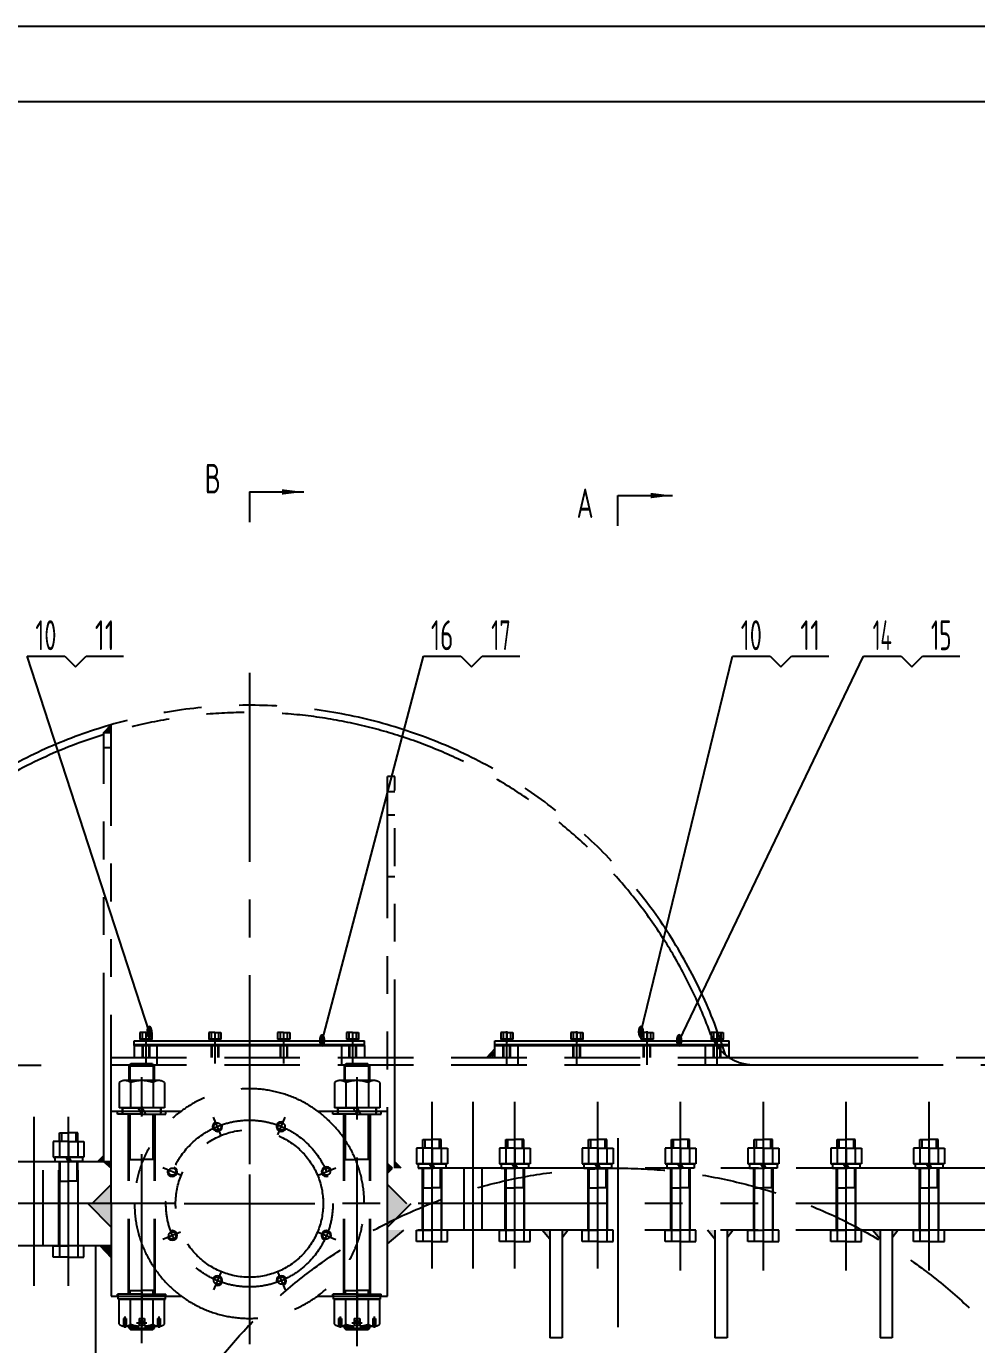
# Model space of a CAD drawing. Header units: millimetres. Extents: x 0 to 10500, y -559 to 7154.
# Drawn here: x 2224 to 3796, y 4972 to 7154 of the extents above; entities that cross this region are included whole.
import ezdxf
from ezdxf.enums import TextEntityAlignment as Align

# ---------------------------------------------------------------- set-up
doc = ezdxf.new("R2010")
doc.units = ezdxf.units.MM
doc.header["$LTSCALE"] = 250
for name, pattern in [('F', [0.75, 0.5, -0.25]), ('G', [2, 1.25, -0.25, 0.25, -0.25]), ('K', [2.5, 1.25, -0.25, 0.25, -0.25, 0.25, -0.25])]:
    doc.linetypes.add(name, pattern=pattern)
for name, color, linetype in [('01', 7, 'Continuous'), ('02', 1, 'Continuous'), ('04', 2, 'F'), ('05', 142, 'G'), ('07', 6, 'K'), ('11', 3, 'Continuous')]:
    doc.layers.add(name, color=color, linetype=linetype)
doc.styles.get("Standard").update_dxf_attribs({"font": 'isocp', "width": 0.707, "bigfont": 'intecad.shx'})

# ---------------------------------------------------------------- blocks, each defined once
blk = doc.blocks.new('*U10')
at = {"layer": '01'}
for p, q in [((-9.2, 3.1), (-9.2, 0)), ((0, 3.1), (-9.2, 3.1)), ((-9.2, 0), (0, 0)), ((0, 0), (-1.8, 3.1)), ((0, 3.1), (1.8, 0)), ((0, 3.1), (9.2, 3.1)), ((9.2, 0), (0, 0)), ((9.2, 3.1), (9.2, 0))]:
    blk.add_line(p, q, dxfattribs=at)
at = {"layer": '05'}
blk.add_line((0, 5.2), (0, -2.1), dxfattribs=at)
blk = doc.blocks.new('*U9')
at = {"layer": '01'}
for p, q in [((-10.8, 0), (-10.8, 10)), ((-10.8, 10), (0, 10)), ((-10.8, 6), (0, 6)), ((0, 10), (0, 0)), ((0, -10), (0, 0)), ((-10.8, 0), (-10.8, -10)), ((-10.8, -6), (0, -6)), ((-10.8, -10), (0, -10))]:
    blk.add_line(p, q, dxfattribs=at)
at = {"layer": '05'}
blk.add_line((-11.9, 0), (1.1, 0), dxfattribs=at)
blk = doc.blocks.new('*U28')
at = {"layer": '01'}
blk.add_lwpolyline([(415, 292), (25, 292)], dxfattribs=at)
at = {"layer": '02'}
blk.add_lwpolyline([(420, 297), (0, 297)], dxfattribs=at)

msp = doc.modelspace()

# ---------------------------------------------------------------- hatches: boundary and pattern name
at = {"layer": '07', "linetype": 'K'}
for points in [[(2364.78, 5998.06), (2352.78, 5985.33), (2364, 5985.33, -0.0002497), (2364.78, 5985.56)], [(2342.45, 5275.33), (2352.78, 5275.33), (2352.78, 5285.62)], [(2351.86, 5275.33), (2364.78, 5275.33), (2364.78, 5264.51)], [(2829.78, 5264.33), (2821.78, 5272.37), (2821.78, 5256.33)], [(2844.11, 5264.33), (2833.78, 5264.33), (2833.78, 5274.62)], [(2364.78, 5237.33), (2333.28, 5205.83), (2364.78, 5205.83), (2364.78, 5206.33)], [(2821.78, 5237.33), (2821.78, 5205.83), (2853.28, 5205.83)], [(2364.78, 5116.66), (2364.78, 5135.83), (2346.66, 5135.83)]]:
    msp.add_hatch(color=6, dxfattribs=at).paths.add_polyline_path(points)
h = msp.add_hatch(color=6, dxfattribs=at)
h.paths.add_polyline_path([(2325.78, 5205.83), (2339.28, 5192.33), (2339.28, 5205.83)])
h.paths.add_polyline_path([(2339.28, 5205.83), (2339.28, 5192.33), (2344.78, 5186.83), (2364.78, 5186.83), (2364.78, 5205.83)])
h.paths.add_polyline_path([(2364.78, 5166.83), (2364.78, 5186.83), (2344.78, 5186.83)])
h = msp.add_hatch(color=6, dxfattribs=at)
h.paths.add_polyline_path([(2841.78, 5186.83), (2821.78, 5186.83), (2821.78, 5166.83)])
h.paths.add_polyline_path([(2860.78, 5205.83), (2821.78, 5205.83), (2821.78, 5186.83), (2841.78, 5186.83)])
h.paths.add_polyline_path([(2846.78, 5160.25), (2846.78, 5161.83), (2821.78, 5161.83), (2821.78, 5139.11)])
h = msp.add_hatch(color=6, dxfattribs=at)
h.paths.add_polyline_path([(3090.28, 5161.83), (3077.69, 5161.83), (3090.28, 5147.03)])
h.paths.add_polyline_path([(3119.71, 5161.83), (3110.28, 5161.83), (3110.28, 5149.84)])
h = msp.add_hatch(color=6, dxfattribs=at)
h.paths.add_polyline_path([(3363.28, 5161.83), (3350.69, 5161.83), (3363.28, 5147.03)])
h.paths.add_polyline_path([(3392.71, 5161.83), (3383.28, 5161.83), (3383.28, 5149.84)])
h = msp.add_hatch(color=6, dxfattribs=at)
h.paths.add_polyline_path([(3636.28, 5161.83), (3623.69, 5161.83), (3636.28, 5147.03)])
h.paths.add_polyline_path([(3665.71, 5161.83), (3656.28, 5161.83), (3656.28, 5149.84)])

# ---------------------------------------------------------------- linework, layer by layer
at = {"layer": '01'}
for p, q in [((2593.28, 6383.3), (2593.28, 6333.3)), ((3202.88, 6327.27), (3202.88, 6377.27)), ((2402.41, 5467.33), (2402.41, 5474.83)), ((2783.41, 5467.33), (2783.41, 5474.83)), ((2999.41, 5467.33), (2999.41, 5474.83)), ((3386.78, 5467.33), (3386.78, 5474.83))]:
    msp.add_line(p, q, dxfattribs=at)
at = {"layer": '01', "color": 7, "linetype": 'Continuous'}
for p, q in [((2402.41, 5474.83), (2783.41, 5474.83)), ((2999.41, 5474.83), (3386.78, 5474.83)), ((2402.41, 5468.83), (2783.41, 5468.83)), ((2402.41, 5467.33), (2783.41, 5467.33)), ((2999.41, 5468.83), (3386.78, 5468.83)), ((2999.41, 5467.33), (3386.78, 5467.33))]:
    msp.add_line(p, q, dxfattribs=at)
at = {"layer": '02'}
for p, q in [((2593.28, 6383.3), (2683.28, 6383.3)), ((3202.88, 6377.27), (3292.88, 6377.27)), ((2427.91, 5488.73), (2225.74, 6111.43)), ((2225.74, 6111.43), (2287.74, 6111.43)), ((2287.74, 6111.43), (2305.42, 6093.75)), ((2305.42, 6093.75), (2323.09, 6111.43)), ((2323.09, 6111.43), (2385.09, 6111.43)), ((2713.5, 5474.83), (2881.04, 6111.43)), ((2881.04, 6111.43), (2943.04, 6111.43)), ((2943.04, 6111.43), (2960.72, 6093.75)), ((2960.72, 6093.75), (2978.39, 6111.43)), ((2978.39, 6111.43), (3040.39, 6111.43)), ((3240.89, 5488.73), (3392.46, 6111.43)), ((3304.05, 5474.83), (3609.02, 6111.43)), ((3392.46, 6111.43), (3454.46, 6111.43)), ((3454.46, 6111.43), (3472.14, 6093.75)), ((3472.14, 6093.75), (3489.82, 6111.43)), ((3489.82, 6111.43), (3551.82, 6111.43)), ((3609.02, 6111.43), (3671.02, 6111.43)), ((3671.02, 6111.43), (3688.7, 6093.75)), ((3688.7, 6093.75), (3706.38, 6111.43)), ((3706.38, 6111.43), (3768.38, 6111.43))]:
    msp.add_line(p, q, dxfattribs=at)
for points in [[(2683.28, 6383.3, 0, 9, 0), (2647.28, 6383.3, 0, 0, 0)], [(3292.88, 6377.27, 0, 9, 0), (3256.88, 6377.27, 0, 0, 0)]]:
    msp.add_lwpolyline(points, format="xyseb", dxfattribs=at)
for centre, start, end in [((2540.47, 5333.33), 112.5, 20.83902), ((2646.09, 5333.33), 67.5, 335.83902), ((2465.78, 5258.64), 157.5, 65.83902), ((2720.77, 5258.64), 22.5, 290.83902), ((2465.78, 5153.02), 202.5, 110.83902), ((2720.77, 5153.02), 337.5, 245.83902), ((2540.47, 5078.34), 247.5, 155.83902), ((2646.09, 5078.34), 292.5, 200.83902)]:
    msp.add_arc(centre, 8, start, end, dxfattribs=at)
for points in [[(1483.94, 4951.83), (1557.89, 4826.54), (1727.35, 4595.59), (1882.98, 4452.29), (1912.25, 4328.42), (1986.06, 4097.76), (2142.98, 3654.43), (2269.73, 3497.6), (2435.71, 3434.27), (2526.24, 3425.22), (2668.08, 3434.27), (2746.54, 3551.89), (2740.51, 3690.62), (2532.28, 3943.95), (2339.14, 4103.79), (2333.1, 4284.74), (2133.93, 4565.22), (2007.18, 4827.6), (1949.83, 4885.48), (1892.49, 5072.46), (1832.13, 5175), (1832.13, 5205.83)], [(1046.75, 4951.83), (1053.18, 4761.72), (1366.84, 4580.61), (1603.82, 4418.83), (1567.28, 4066.89), (2016.92, 3528.27), (2351.85, 3182.76), (3075.73, 2767.06), (3729.39, 3539.07), (4048.12, 3841.39), (4092.13, 4183.57), (4545.18, 4483.09), (4719.43, 4636.34), (4705.49, 4761.72), (4734.48, 5047.06)]]:
    msp.add_spline(points, degree=3, dxfattribs=at)
at = {"layer": '04', "color": 2, "linetype": 'F'}
for p, q in [((2402.41, 5467.33), (2402.41, 5447.33)), ((2415.91, 5467.33), (2415.91, 5447.33)), ((2416.91, 5467.33), (2416.91, 5447.33)), ((2426.91, 5467.33), (2426.91, 5447.33)), ((2427.91, 5467.33), (2427.91, 5447.33)), ((2440.41, 5467.33), (2440.41, 5435.33)), ((2529.91, 5467.33), (2529.91, 5447.33)), ((2530.91, 5467.33), (2530.91, 5447.33)), ((2540.91, 5467.33), (2540.91, 5447.33)), ((2541.91, 5467.33), (2541.91, 5447.33)), ((2643.91, 5467.33), (2643.91, 5447.33)), ((2644.91, 5467.33), (2644.91, 5447.33)), ((2654.91, 5467.33), (2654.91, 5447.33)), ((2655.91, 5467.33), (2655.91, 5447.33)), ((2745.41, 5467.33), (2745.41, 5435.33)), ((2757.91, 5467.33), (2757.91, 5447.33)), ((2758.91, 5467.33), (2758.91, 5447.33)), ((2768.91, 5467.33), (2768.91, 5447.33)), ((2769.91, 5467.33), (2769.91, 5447.33)), ((2783.41, 5467.33), (2783.41, 5447.33)), ((2991.79, 5453.75), (2993.03, 5453.75)), ((2993.98, 5453.75), (2993.98, 5456.15)), ((2993.98, 5453.75), (2996.52, 5453.75)), ((2994.97, 5457.24), (2996.52, 5457.24)), ((2997.47, 5457.24), (2997.47, 5459.78)), ((2997.47, 5457.24), (2999.41, 5457.24)), ((2997.47, 5453.75), (2997.47, 5456.29)), ((2997.47, 5453.75), (2999.41, 5453.75)), ((2998.16, 5460.73), (2999.41, 5460.73)), ((2999.41, 5447.33), (2999.41, 5467.33)), ((3012.91, 5447.33), (3012.91, 5467.33)), ((3013.91, 5447.33), (3013.91, 5467.33)), ((3023.91, 5447.33), (3023.91, 5467.33)), ((3024.91, 5447.33), (3024.91, 5467.33)), ((3128.91, 5447.33), (3128.91, 5467.33)), ((3129.91, 5447.33), (3129.91, 5467.33)), ((3139.91, 5447.33), (3139.91, 5467.33)), ((3140.91, 5447.33), (3140.91, 5467.33)), ((3244.91, 5447.33), (3244.91, 5467.33)), ((3245.91, 5447.33), (3245.91, 5467.33)), ((3255.91, 5447.33), (3255.91, 5467.33)), ((3256.91, 5447.33), (3256.91, 5467.33)), ((3360.91, 5447.33), (3360.91, 5467.33)), ((3361.91, 5447.33), (3361.91, 5467.33)), ((3371.91, 5447.33), (3371.91, 5467.33)), ((3372.91, 5447.33), (3372.91, 5467.33)), ((2364.41, 5447.33), (3386.6, 5447.33)), ((2364.41, 5435.33), (3427.58, 5435.33)), ((2986.99, 5447.33), (2986.99, 5448.48)), ((2988.61, 5450.25), (2989.53, 5450.25)), ((2990.49, 5450.25), (2990.49, 5452.31)), ((2990.49, 5450.25), (2993.03, 5450.25)), ((2990.49, 5447.33), (2990.49, 5449.3)), ((2993.98, 5450.25), (2993.98, 5452.79)), ((2993.98, 5450.25), (2996.52, 5450.25)), ((2993.98, 5447.33), (2993.98, 5449.3)), ((2997.47, 5450.25), (2997.47, 5452.79)), ((2997.47, 5450.25), (2999.41, 5450.25)), ((2997.47, 5447.33), (2997.47, 5449.3)), ((2375.28, 5353.83), (2375.28, 5358.83)), ((2383.53, 5353.83), (2375.28, 5353.83)), ((2383.53, 5353.83), (2383.53, 5358.83)), ((2415.28, 5353.83), (2383.53, 5353.83)), ((2393.28, 5055.83), (2393.28, 5353.83)), ((2394.28, 5055.83), (2394.28, 5353.83)), ((2396.28, 5278.89), (2396.28, 5353.83)), ((2415.28, 5353.83), (2412.39, 5358.83)), ((2415.28, 5353.83), (2447.03, 5353.83)), ((2418.45, 5358.83), (2421.34, 5353.83)), ((2434.28, 5278.89), (2434.28, 5353.83)), ((2436.28, 5055.83), (2436.28, 5353.83)), ((2437.28, 5055.83), (2437.28, 5353.83)), ((2447.03, 5353.83), (2447.03, 5358.83)), ((2447.03, 5353.83), (2455.28, 5353.83)), ((2455.28, 5353.83), (2455.28, 5358.83)), ((2731.28, 5353.83), (2731.28, 5358.83)), ((2739.53, 5353.83), (2731.28, 5353.83)), ((2739.53, 5353.83), (2739.53, 5358.83)), ((2771.28, 5353.83), (2739.53, 5353.83)), ((2749.28, 5055.83), (2749.28, 5353.83)), ((2750.28, 5055.83), (2750.28, 5353.83)), ((2752.28, 5278.89), (2752.28, 5353.83)), ((2771.28, 5353.83), (2768.39, 5358.83)), ((2771.28, 5353.83), (2803.03, 5353.83)), ((2774.45, 5358.83), (2777.34, 5353.83)), ((2790.28, 5278.89), (2790.28, 5353.83)), ((2792.28, 5055.83), (2792.28, 5353.83)), ((2793.28, 5055.83), (2793.28, 5353.83)), ((2803.03, 5353.83), (2803.03, 5358.83)), ((2803.03, 5353.83), (2811.28, 5353.83)), ((2811.28, 5353.83), (2811.28, 5358.83)), ((2394.28, 5278.89), (2415.28, 5278.89)), ((2436.28, 5278.89), (2415.28, 5278.89)), ((2750.28, 5278.89), (2771.28, 5278.89)), ((2792.28, 5278.89), (2771.28, 5278.89)), ((2252.28, 5135.83), (2252.28, 5275.33)), ((2278.28, 5135.83), (2278.28, 5275.33)), ((2310.28, 5135.83), (2310.28, 5275.33)), ((2879.28, 5161.83), (2879.28, 5264.33)), ((2911.28, 5161.83), (2911.28, 5264.33)), ((2948.28, 5161.83), (2948.28, 5264.33)), ((2978.28, 5161.83), (2978.28, 5264.33)), ((3016.28, 5161.83), (3016.28, 5264.33)), ((3048.28, 5161.83), (3048.28, 5264.33)), ((3153.28, 5161.83), (3153.28, 5264.33)), ((3185.28, 5161.83), (3185.28, 5264.33)), ((3290.28, 5161.83), (3290.28, 5264.33)), ((3322.28, 5161.83), (3322.28, 5264.33)), ((3427.28, 5161.83), (3427.28, 5264.33)), ((3459.28, 5161.83), (3459.28, 5264.33)), ((3564.28, 5161.83), (3564.28, 5264.33)), ((3596.28, 5161.83), (3596.28, 5264.33)), ((3701.28, 5161.83), (3701.28, 5264.33)), ((3733.28, 5161.83), (3733.28, 5264.33)), ((2279.28, 5242.83), (2279.28, 5135.83)), ((2279.28, 5242.83), (2294.28, 5242.83)), ((2309.28, 5242.83), (2294.28, 5242.83)), ((2309.28, 5242.83), (2309.28, 5135.83)), ((2880.28, 5231.83), (2880.28, 5161.83)), ((2880.28, 5231.83), (2895.28, 5231.83)), ((2910.28, 5231.83), (2895.28, 5231.83)), ((2910.28, 5231.83), (2910.28, 5161.83)), ((3017.28, 5231.83), (3032.28, 5231.83)), ((3017.28, 5231.83), (3017.28, 5161.83)), ((3047.28, 5231.83), (3032.28, 5231.83)), ((3047.28, 5231.83), (3047.28, 5161.83)), ((3154.28, 5231.83), (3154.28, 5161.83)), ((3154.28, 5231.83), (3169.28, 5231.83)), ((3184.28, 5231.83), (3169.28, 5231.83)), ((3184.28, 5231.83), (3184.28, 5161.83)), ((3291.28, 5231.83), (3306.28, 5231.83)), ((3291.28, 5231.83), (3291.28, 5161.83)), ((3321.28, 5231.83), (3306.28, 5231.83)), ((3321.28, 5231.83), (3321.28, 5161.83)), ((3428.28, 5231.83), (3443.28, 5231.83)), ((3428.28, 5231.83), (3428.28, 5161.83)), ((3458.28, 5231.83), (3443.28, 5231.83)), ((3458.28, 5231.83), (3458.28, 5161.83)), ((3565.28, 5231.83), (3565.28, 5161.83)), ((3565.28, 5231.83), (3580.28, 5231.83)), ((3595.28, 5231.83), (3580.28, 5231.83)), ((3595.28, 5231.83), (3595.28, 5161.83)), ((3702.28, 5231.83), (3717.28, 5231.83)), ((3702.28, 5231.83), (3702.28, 5161.83)), ((3732.28, 5231.83), (3717.28, 5231.83)), ((3732.28, 5231.83), (3732.28, 5161.83)), ((2394.28, 5061.89), (2415.28, 5061.89)), ((2396.28, 5055.83), (2396.28, 5061.89)), ((2436.28, 5061.89), (2415.28, 5061.89)), ((2434.28, 5055.83), (2434.28, 5061.89)), ((2750.28, 5061.89), (2771.28, 5061.89)), ((2752.28, 5055.83), (2752.28, 5061.89)), ((2792.28, 5061.89), (2771.28, 5061.89)), ((2790.28, 5055.83), (2790.28, 5061.89)), ((2415.28, 5055.83), (2375.28, 5055.83)), ((2375.28, 5052.83), (2375.28, 5055.83)), ((2376.28, 5052.83), (2376.28, 5055.83)), ((2415.28, 5055.83), (2455.28, 5055.83)), ((2454.28, 5052.83), (2454.28, 5055.83)), ((2455.28, 5052.83), (2455.28, 5055.83)), ((2771.28, 5055.83), (2731.28, 5055.83)), ((2731.28, 5052.83), (2731.28, 5055.83)), ((2732.28, 5052.83), (2732.28, 5055.83)), ((2771.28, 5055.83), (2811.28, 5055.83)), ((2810.28, 5052.83), (2810.28, 5055.83)), ((2811.28, 5052.83), (2811.28, 5055.83))]:
    msp.add_line(p, q, dxfattribs=at)
at = {"layer": '04'}
for p, q in [((2999.41, 5462.11), (2985.95, 5447.33)), ((3037.41, 5467.33), (3037.41, 5435.33)), ((3347.3, 5467.33), (3347.3, 5435.33)), ((2279.28, 5242.83), (2279.28, 5275.33)), ((2280.12, 5242.83), (2280.12, 5275.33)), ((2308.43, 5242.83), (2308.43, 5275.33)), ((2309.28, 5242.83), (2309.28, 5275.33)), ((2880.28, 5231.83), (2880.28, 5264.33)), ((2881.12, 5231.83), (2881.12, 5264.33)), ((2909.43, 5231.83), (2909.43, 5264.33)), ((2910.28, 5231.83), (2910.28, 5264.33)), ((3017.28, 5231.83), (3017.28, 5264.33)), ((3018.12, 5231.83), (3018.12, 5264.33)), ((3046.43, 5231.83), (3046.43, 5264.33)), ((3047.28, 5231.83), (3047.28, 5264.33)), ((3154.28, 5231.83), (3154.28, 5264.33)), ((3155.12, 5231.83), (3155.12, 5264.33)), ((3183.43, 5231.83), (3183.43, 5264.33)), ((3184.28, 5231.83), (3184.28, 5264.33)), ((3291.28, 5231.83), (3291.28, 5264.33)), ((3292.12, 5231.83), (3292.12, 5264.33)), ((3320.43, 5231.83), (3320.43, 5264.33)), ((3321.28, 5231.83), (3321.28, 5264.33)), ((3428.28, 5231.83), (3428.28, 5264.33)), ((3429.12, 5231.83), (3429.12, 5264.33)), ((3457.43, 5231.83), (3457.43, 5264.33)), ((3458.28, 5231.83), (3458.28, 5264.33)), ((3565.28, 5231.83), (3565.28, 5264.33)), ((3566.12, 5231.83), (3566.12, 5264.33)), ((3594.43, 5231.83), (3594.43, 5264.33)), ((3595.28, 5231.83), (3595.28, 5264.33)), ((3702.28, 5231.83), (3702.28, 5264.33)), ((3703.12, 5231.83), (3703.12, 5264.33)), ((3731.43, 5231.83), (3731.43, 5264.33)), ((3732.28, 5231.83), (3732.28, 5264.33))]:
    msp.add_line(p, q, dxfattribs=at)
at = {"layer": '04', "color": 2, "linetype": 'F'}
msp.add_circle((3202.88, 4418.83), 845.5, dxfattribs=at)
at = {"layer": '05'}
for p, q in [((2593.28, 6083.69), (2593.28, 5164.18)), ((2421.91, 5482.93), (2421.91, 5437.85)), ((2535.91, 5482.93), (2535.91, 5437.85)), ((2649.91, 5482.93), (2649.91, 5437.85)), ((2763.91, 5482.93), (2763.91, 5437.85)), ((3018.91, 5435.33), (3018.91, 5490.94)), ((3134.91, 5435.33), (3134.91, 5490.94)), ((3250.91, 5435.33), (3250.91, 5490.94)), ((3366.91, 5435.33), (3366.91, 5490.94)), ((2248.66, 5434.33), (1326.1, 5434.33)), ((2415.28, 5366.43), (2415.28, 5351.74)), ((2415.28, 5351.74), (2415.28, 5366.43)), ((2771.28, 5366.43), (2771.28, 5351.74)), ((2771.28, 5351.74), (2771.28, 5366.43)), ((2895.28, 5098.64), (2895.28, 5374.26)), ((2963.28, 5098.64), (2963.28, 5374.26)), ((3032.28, 5098.64), (3032.28, 5374.26)), ((3169.28, 5098.64), (3169.28, 5374.26)), ((3306.28, 5094.95), (3306.28, 5374.26)), ((3443.28, 5094.95), (3443.28, 5374.26)), ((3580.28, 5094.95), (3580.28, 5374.26)), ((3717.28, 5094.95), (3717.28, 5374.26)), ((2237.28, 5069.46), (2237.28, 5349.59)), ((2294.28, 5069.46), (2294.28, 5349.59)), ((2546.13, 5319.66), (2534.06, 5348.8)), ((2640.43, 5319.66), (2652.5, 5348.8)), ((3202.88, 5313.86), (3202.88, 2659.09)), ((2479.45, 5252.98), (2450.31, 5265.05)), ((2707.1, 5252.98), (2736.24, 5265.05)), ((2895.28, 5273.93), (2895.28, 5262.24)), ((2593.28, 5254.19), (2593.28, 4973)), ((2479.45, 5158.68), (2450.31, 5146.61)), ((2707.1, 5158.68), (2736.24, 5146.61)), ((2546.13, 5092.01), (2534.06, 5062.87)), ((2640.43, 5092.01), (2652.5, 5062.87)), ((2415.28, 5059.9), (2415.28, 5004.39)), ((2771.28, 5059.9), (2771.28, 5004.39))]:
    msp.add_line(p, q, dxfattribs=at)
at = {"layer": '05', "color": 142, "linetype": 'G'}
for p, q in [((2415.28, 4975.07), (2415.28, 5477.99)), ((2771.28, 4969.65), (2771.28, 5466.41)), ((2485.28, 5205.83), (2701.28, 5205.83))]:
    msp.add_line(p, q, dxfattribs=at)
msp.add_circle((2593.28, 5205.83), 138, dxfattribs=at)
at = {"layer": '07', "color": 6, "linetype": 'K'}
for p, q in [((2352.78, 5985.33), (2364.78, 5998.06)), ((2352.78, 5275.33), (2352.78, 5985.33)), ((2352.78, 5985.33), (2364.78, 5985.33)), ((2364.78, 5205.83), (2364.78, 5998.06)), ((2352.78, 5960.33), (2364.78, 5960.33)), ((2821.78, 5052.83), (2821.78, 5912.33)), ((2833.78, 5912.33), (2821.78, 5912.33)), ((2833.78, 5264.33), (2833.78, 5912.33)), ((2833.78, 5887.33), (2821.78, 5887.33)), ((2833.78, 5848.33), (2821.78, 5848.33)), ((2833.78, 5746.33), (2821.78, 5746.33)), ((3386.78, 5467.33), (3386.41, 5467.33)), ((3387.15, 5467.33), (3386.78, 5467.33)), ((3386.78, 5447.33), (3386.78, 5467.33)), ((2397.28, 5436.89), (2394.28, 5433.89)), ((2394.28, 5409.33), (2394.28, 5433.89)), ((2394.28, 5433.89), (2436.28, 5433.89)), ((2395.9, 5409.33), (2395.9, 5435.51)), ((2433.28, 5436.89), (2397.28, 5436.89)), ((2433.28, 5436.89), (2436.28, 5433.89)), ((2434.65, 5409.33), (2434.65, 5435.51)), ((2436.28, 5409.33), (2436.28, 5433.89)), ((2753.28, 5436.89), (2750.28, 5433.89)), ((2750.28, 5409.33), (2750.28, 5433.89)), ((2750.28, 5433.89), (2792.28, 5433.89)), ((2751.9, 5409.33), (2751.9, 5435.51)), ((2789.28, 5436.89), (2753.28, 5436.89)), ((2789.28, 5436.89), (2792.28, 5433.89)), ((2790.65, 5409.33), (2790.65, 5435.51)), ((2792.28, 5409.33), (2792.28, 5433.89)), ((3386.97, 5447.33), (4070.33, 5447.33)), ((3427.95, 5435.33), (4070.33, 5435.33)), ((2444.84, 5409.33), (2387.22, 5409.33)), ((2415.28, 5362.34), (2415.28, 5414.87)), ((2800.84, 5409.33), (2743.22, 5409.33)), ((2771.28, 5362.34), (2771.28, 5414.87)), ((2377.78, 5406.1), (2377.78, 5364.33)), ((2396.53, 5406.1), (2396.53, 5364.33)), ((2434.03, 5406.1), (2434.03, 5364.33)), ((2452.78, 5406.1), (2452.78, 5364.33)), ((2733.78, 5406.1), (2733.78, 5364.33)), ((2752.53, 5406.1), (2752.53, 5364.33)), ((2790.03, 5406.1), (2790.03, 5364.33)), ((2808.78, 5406.1), (2808.78, 5364.33)), ((2364.78, 5358.83), (2480.62, 5358.83)), ((2452.78, 5364.33), (2377.78, 5364.33)), ((2383.53, 5364.33), (2383.53, 5355.74)), ((2383.53, 5364.33), (2415.28, 5364.33)), ((2383.53, 5358.83), (2383.53, 5364.33)), ((2412.39, 5358.83), (2409.22, 5364.33)), ((2415.28, 5364.33), (2418.45, 5358.83)), ((2447.03, 5364.33), (2415.28, 5364.33)), ((2447.03, 5364.33), (2447.03, 5356.15)), ((2447.03, 5358.83), (2447.03, 5364.33)), ((2705.93, 5358.83), (2821.78, 5358.83)), ((2808.78, 5364.33), (2733.78, 5364.33)), ((2739.53, 5364.33), (2739.53, 5355.74)), ((2739.53, 5364.33), (2771.28, 5364.33)), ((2739.53, 5358.83), (2739.53, 5364.33)), ((2768.39, 5358.83), (2765.22, 5364.33)), ((2771.28, 5364.33), (2774.45, 5358.83)), ((2803.03, 5364.33), (2771.28, 5364.33)), ((2803.03, 5364.33), (2803.03, 5356.15)), ((2803.03, 5358.83), (2803.03, 5364.33)), ((2279.28, 5322.83), (2294.28, 5322.83)), ((2279.28, 5308.43), (2279.28, 5322.83)), ((2282.28, 5322.83), (2282.28, 5308.43)), ((2309.28, 5322.83), (2294.28, 5322.83)), ((2306.28, 5322.83), (2306.28, 5308.43)), ((2309.28, 5308.43), (2309.28, 5322.83)), ((2294.28, 5308.43), (2268.85, 5308.43)), ((2268.85, 5308.43), (2268.85, 5282.83)), ((2279.28, 5308.43), (2279.28, 5282.83)), ((2294.28, 5309.48), (2294.28, 5281.78)), ((2294.28, 5308.43), (2319.7, 5308.43)), ((2309.28, 5308.43), (2309.28, 5282.83)), ((2319.7, 5308.43), (2319.7, 5282.83)), ((2880.28, 5297.43), (2880.28, 5311.83)), ((2880.28, 5311.83), (2895.28, 5311.83)), ((2883.28, 5311.83), (2883.28, 5297.43)), ((2910.28, 5311.83), (2895.28, 5311.83)), ((2907.28, 5311.83), (2907.28, 5297.43)), ((2910.28, 5297.43), (2910.28, 5311.83)), ((3017.28, 5297.43), (3017.28, 5311.83)), ((3017.28, 5311.83), (3032.28, 5311.83)), ((3020.28, 5311.83), (3020.28, 5297.43)), ((3047.28, 5311.83), (3032.28, 5311.83)), ((3044.28, 5311.83), (3044.28, 5297.43)), ((3047.28, 5297.43), (3047.28, 5311.83)), ((3154.28, 5297.43), (3154.28, 5311.83)), ((3154.28, 5311.83), (3169.28, 5311.83)), ((3157.28, 5311.83), (3157.28, 5297.43)), ((3184.28, 5311.83), (3169.28, 5311.83)), ((3181.28, 5311.83), (3181.28, 5297.43)), ((3184.28, 5297.43), (3184.28, 5311.83)), ((3291.28, 5297.43), (3291.28, 5311.83)), ((3291.28, 5311.83), (3306.28, 5311.83)), ((3294.28, 5311.83), (3294.28, 5297.43)), ((3321.28, 5311.83), (3306.28, 5311.83)), ((3318.28, 5311.83), (3318.28, 5297.43)), ((3321.28, 5297.43), (3321.28, 5311.83)), ((3428.28, 5297.43), (3428.28, 5311.83)), ((3428.28, 5311.83), (3443.28, 5311.83)), ((3431.28, 5311.83), (3431.28, 5297.43)), ((3458.28, 5311.83), (3443.28, 5311.83)), ((3455.28, 5311.83), (3455.28, 5297.43)), ((3458.28, 5297.43), (3458.28, 5311.83)), ((3565.28, 5297.43), (3565.28, 5311.83)), ((3565.28, 5311.83), (3580.28, 5311.83)), ((3568.28, 5311.83), (3568.28, 5297.43)), ((3595.28, 5311.83), (3580.28, 5311.83)), ((3592.28, 5311.83), (3592.28, 5297.43)), ((3595.28, 5297.43), (3595.28, 5311.83)), ((3702.28, 5297.43), (3702.28, 5311.83)), ((3702.28, 5311.83), (3717.28, 5311.83)), ((3705.28, 5311.83), (3705.28, 5297.43)), ((3732.28, 5311.83), (3717.28, 5311.83)), ((3729.28, 5311.83), (3729.28, 5297.43)), ((3732.28, 5297.43), (3732.28, 5311.83)), ((2268.85, 5282.83), (2294.28, 5282.83)), ((2271.53, 5282.83), (2271.53, 5275.33)), ((2294.28, 5282.83), (2271.53, 5282.83)), ((2294.28, 5275.33), (2289.95, 5282.83)), ((2294.28, 5284.93), (2294.28, 5273.24)), ((2319.7, 5282.83), (2294.28, 5282.83)), ((2294.28, 5282.83), (2298.61, 5275.33)), ((2294.28, 5282.83), (2317.03, 5282.83)), ((2317.03, 5282.83), (2317.03, 5275.33)), ((2342.45, 5275.33), (2352.78, 5285.62)), ((2895.28, 5297.43), (2869.85, 5297.43)), ((2869.85, 5297.43), (2869.85, 5271.83)), ((2880.28, 5297.43), (2880.28, 5271.83)), ((2895.28, 5298.48), (2895.28, 5270.78)), ((2895.28, 5297.43), (2920.7, 5297.43)), ((2910.28, 5297.43), (2910.28, 5271.83)), ((2920.7, 5297.43), (2920.7, 5271.83)), ((3032.28, 5297.43), (3006.85, 5297.43)), ((3006.85, 5297.43), (3006.85, 5271.83)), ((3017.28, 5297.43), (3017.28, 5271.83)), ((3032.28, 5298.48), (3032.28, 5270.78)), ((3032.28, 5297.43), (3057.7, 5297.43)), ((3047.28, 5297.43), (3047.28, 5271.83)), ((3057.7, 5297.43), (3057.7, 5271.83)), ((3169.28, 5297.43), (3143.85, 5297.43)), ((3143.85, 5297.43), (3143.85, 5271.83)), ((3154.28, 5297.43), (3154.28, 5271.83)), ((3169.28, 5298.48), (3169.28, 5270.78)), ((3169.28, 5297.43), (3194.7, 5297.43)), ((3184.28, 5297.43), (3184.28, 5271.83)), ((3194.7, 5297.43), (3194.7, 5271.83)), ((3306.28, 5297.43), (3280.85, 5297.43)), ((3280.85, 5297.43), (3280.85, 5271.83)), ((3291.28, 5297.43), (3291.28, 5271.83)), ((3306.28, 5298.48), (3306.28, 5270.78)), ((3306.28, 5297.43), (3331.7, 5297.43)), ((3321.28, 5297.43), (3321.28, 5271.83)), ((3331.7, 5297.43), (3331.7, 5271.83)), ((3443.28, 5297.43), (3417.85, 5297.43)), ((3417.85, 5297.43), (3417.85, 5271.83)), ((3428.28, 5297.43), (3428.28, 5271.83)), ((3443.28, 5298.48), (3443.28, 5270.78)), ((3443.28, 5297.43), (3468.7, 5297.43)), ((3458.28, 5297.43), (3458.28, 5271.83)), ((3468.7, 5297.43), (3468.7, 5271.83)), ((3580.28, 5297.43), (3554.85, 5297.43)), ((3554.85, 5297.43), (3554.85, 5271.83)), ((3565.28, 5297.43), (3565.28, 5271.83)), ((3580.28, 5298.48), (3580.28, 5270.78)), ((3580.28, 5297.43), (3605.7, 5297.43)), ((3595.28, 5297.43), (3595.28, 5271.83)), ((3605.7, 5297.43), (3605.7, 5271.83)), ((3717.28, 5297.43), (3691.85, 5297.43)), ((3691.85, 5297.43), (3691.85, 5271.83)), ((3702.28, 5297.43), (3702.28, 5271.83)), ((3717.28, 5298.48), (3717.28, 5270.78)), ((3717.28, 5297.43), (3742.7, 5297.43)), ((3732.28, 5297.43), (3732.28, 5271.83)), ((3742.7, 5297.43), (3742.7, 5271.83)), ((2125.71, 5275.33), (2364.78, 5275.33)), ((2271.53, 5275.33), (2294.28, 5275.33)), ((2317.03, 5275.33), (2294.28, 5275.33)), ((2351.86, 5275.33), (2364.78, 5264.51)), ((2829.78, 5264.33), (2821.78, 5272.37)), ((2821.78, 5256.33), (2829.78, 5264.33)), ((4435.28, 5264.33), (2829.78, 5264.33)), ((2844.11, 5264.33), (2833.78, 5274.62)), ((2869.85, 5271.83), (2895.28, 5271.83)), ((2872.53, 5271.83), (2872.53, 5264.33)), ((2895.28, 5271.83), (2872.53, 5271.83)), ((2872.53, 5264.33), (2895.28, 5264.33)), ((2895.28, 5264.33), (2890.95, 5271.83)), ((2920.7, 5271.83), (2895.28, 5271.83)), ((2895.28, 5271.83), (2899.61, 5264.33)), ((2895.28, 5271.83), (2918.03, 5271.83)), ((2918.03, 5264.33), (2895.28, 5264.33)), ((2918.03, 5271.83), (2918.03, 5264.33)), ((3006.85, 5271.83), (3032.28, 5271.83)), ((3009.53, 5271.83), (3009.53, 5264.33)), ((3032.28, 5271.83), (3009.53, 5271.83)), ((3009.53, 5264.33), (3032.28, 5264.33)), ((3032.28, 5264.33), (3027.95, 5271.83)), ((3032.28, 5273.93), (3032.28, 5262.24)), ((3032.28, 5271.83), (3036.61, 5264.33)), ((3032.28, 5271.83), (3055.03, 5271.83)), ((3057.7, 5271.83), (3032.28, 5271.83)), ((3055.03, 5264.33), (3032.28, 5264.33)), ((3055.03, 5271.83), (3055.03, 5264.33)), ((3143.85, 5271.83), (3169.28, 5271.83)), ((3146.53, 5271.83), (3146.53, 5264.33)), ((3169.28, 5271.83), (3146.53, 5271.83)), ((3146.53, 5264.33), (3169.28, 5264.33)), ((3169.28, 5264.33), (3164.95, 5271.83)), ((3169.28, 5273.93), (3169.28, 5262.24)), ((3169.28, 5271.83), (3173.61, 5264.33)), ((3169.28, 5271.83), (3192.03, 5271.83)), ((3194.7, 5271.83), (3169.28, 5271.83)), ((3192.03, 5264.33), (3169.28, 5264.33)), ((3192.03, 5271.83), (3192.03, 5264.33)), ((3280.85, 5271.83), (3306.28, 5271.83)), ((3283.53, 5271.83), (3283.53, 5264.33)), ((3306.28, 5271.83), (3283.53, 5271.83)), ((3283.53, 5264.33), (3306.28, 5264.33)), ((3306.28, 5264.33), (3301.95, 5271.83)), ((3306.28, 5273.93), (3306.28, 5262.24)), ((3306.28, 5271.83), (3310.61, 5264.33)), ((3306.28, 5271.83), (3329.03, 5271.83)), ((3331.7, 5271.83), (3306.28, 5271.83)), ((3329.03, 5264.33), (3306.28, 5264.33)), ((3329.03, 5271.83), (3329.03, 5264.33)), ((3417.85, 5271.83), (3443.28, 5271.83)), ((3420.53, 5271.83), (3420.53, 5264.33)), ((3443.28, 5271.83), (3420.53, 5271.83)), ((3420.53, 5264.33), (3443.28, 5264.33)), ((3443.28, 5264.33), (3438.95, 5271.83)), ((3443.28, 5273.93), (3443.28, 5262.24)), ((3443.28, 5271.83), (3447.61, 5264.33)), ((3443.28, 5271.83), (3466.03, 5271.83)), ((3468.7, 5271.83), (3443.28, 5271.83)), ((3466.03, 5264.33), (3443.28, 5264.33)), ((3466.03, 5271.83), (3466.03, 5264.33)), ((3554.85, 5271.83), (3580.28, 5271.83)), ((3557.53, 5271.83), (3557.53, 5264.33)), ((3580.28, 5271.83), (3557.53, 5271.83)), ((3557.53, 5264.33), (3580.28, 5264.33)), ((3580.28, 5264.33), (3575.95, 5271.83)), ((3580.28, 5273.93), (3580.28, 5262.24)), ((3580.28, 5271.83), (3584.61, 5264.33)), ((3580.28, 5271.83), (3603.03, 5271.83)), ((3605.7, 5271.83), (3580.28, 5271.83)), ((3603.03, 5264.33), (3580.28, 5264.33)), ((3603.03, 5271.83), (3603.03, 5264.33)), ((3691.85, 5271.83), (3717.28, 5271.83)), ((3694.53, 5271.83), (3694.53, 5264.33)), ((3717.28, 5271.83), (3694.53, 5271.83)), ((3694.53, 5264.33), (3717.28, 5264.33)), ((3717.28, 5264.33), (3712.95, 5271.83)), ((3717.28, 5273.93), (3717.28, 5262.24)), ((3717.28, 5271.83), (3721.61, 5264.33)), ((3717.28, 5271.83), (3740.03, 5271.83)), ((3742.7, 5271.83), (3717.28, 5271.83)), ((3740.03, 5264.33), (3717.28, 5264.33)), ((3740.03, 5271.83), (3740.03, 5264.33)), ((2333.28, 5205.83), (2364.78, 5237.33)), ((2821.78, 5237.33), (2853.28, 5205.83)), ((2471.28, 5205.83), (2082.38, 5205.83)), ((2364.78, 5166.83), (2325.78, 5205.83)), ((2364.78, 5206.33), (2364.78, 5052.83)), ((4434.78, 5205.83), (2715.28, 5205.83)), ((2821.78, 5166.83), (2860.78, 5205.83)), ((4434.78, 5161.83), (2821.78, 5161.83)), ((2821.78, 5139.11), (2848.65, 5161.83)), ((2869.85, 5143.13), (2869.85, 5161.83)), ((2869.85, 5161.83), (2895.28, 5161.83)), ((2880.28, 5161.83), (2880.28, 5143.13)), ((2920.7, 5161.83), (2895.28, 5161.83)), ((2910.28, 5161.83), (2910.28, 5143.13)), ((2920.7, 5143.13), (2920.7, 5161.83)), ((3006.85, 5143.13), (3006.85, 5161.83)), ((3006.85, 5161.83), (3032.28, 5161.83)), ((3017.28, 5161.83), (3017.28, 5143.13)), ((3057.7, 5161.83), (3032.28, 5161.83)), ((3047.28, 5161.83), (3047.28, 5143.13)), ((3057.7, 5143.13), (3057.7, 5161.83)), ((3090.28, 5147.03), (3077.69, 5161.83)), ((3090.28, 5161.83), (3090.28, 4983.83)), ((3110.28, 5161.83), (3110.28, 4983.83)), ((3110.28, 5149.84), (3119.71, 5161.83)), ((3143.85, 5143.13), (3143.85, 5161.83)), ((3143.85, 5161.83), (3169.28, 5161.83)), ((3154.28, 5161.83), (3154.28, 5143.13)), ((3194.7, 5161.83), (3169.28, 5161.83)), ((3184.28, 5161.83), (3184.28, 5143.13)), ((3194.7, 5143.13), (3194.7, 5161.83)), ((3280.85, 5143.13), (3280.85, 5161.83)), ((3280.85, 5161.83), (3306.28, 5161.83)), ((3291.28, 5161.83), (3291.28, 5143.13)), ((3331.7, 5161.83), (3306.28, 5161.83)), ((3321.28, 5161.83), (3321.28, 5143.13)), ((3331.7, 5143.13), (3331.7, 5161.83)), ((3363.28, 5147.03), (3350.69, 5161.83)), ((3363.28, 5161.83), (3363.28, 4983.83)), ((3383.28, 5161.83), (3383.28, 4983.83)), ((3383.28, 5149.84), (3392.71, 5161.83)), ((3417.85, 5143.13), (3417.85, 5161.83)), ((3417.85, 5161.83), (3443.28, 5161.83)), ((3428.28, 5161.83), (3428.28, 5143.13)), ((3468.7, 5161.83), (3443.28, 5161.83)), ((3458.28, 5161.83), (3458.28, 5143.13)), ((3468.7, 5143.13), (3468.7, 5161.83)), ((3554.85, 5143.13), (3554.85, 5161.83)), ((3554.85, 5161.83), (3580.28, 5161.83)), ((3565.28, 5161.83), (3565.28, 5143.13)), ((3605.7, 5161.83), (3580.28, 5161.83)), ((3595.28, 5161.83), (3595.28, 5143.13)), ((3605.7, 5143.13), (3605.7, 5161.83)), ((3636.28, 5147.03), (3623.69, 5161.83)), ((3636.28, 5161.83), (3636.28, 4983.83)), ((3656.28, 5161.83), (3656.28, 4983.83)), ((3656.28, 5149.84), (3665.71, 5161.83)), ((3691.85, 5143.13), (3691.85, 5161.83)), ((3691.85, 5161.83), (3717.28, 5161.83)), ((3702.28, 5161.83), (3702.28, 5143.13)), ((3742.7, 5161.83), (3717.28, 5161.83)), ((3732.28, 5161.83), (3732.28, 5143.13)), ((3742.7, 5143.13), (3742.7, 5161.83)), ((2364.78, 5135.83), (2009.36, 5135.83)), ((2268.85, 5135.83), (2294.28, 5135.83)), ((2268.85, 5117.13), (2268.85, 5135.83)), ((2279.28, 5135.83), (2279.28, 5117.13)), ((2319.7, 5135.83), (2294.28, 5135.83)), ((2309.28, 5135.83), (2309.28, 5117.13)), ((2319.7, 5117.13), (2319.7, 5135.83)), ((2339.28, 4951.83), (2339.28, 5135.83)), ((2346.66, 5135.83), (2364.78, 5116.66)), ((2895.28, 5143.13), (2869.85, 5143.13)), ((2895.28, 5143.13), (2920.7, 5143.13)), ((3032.28, 5143.13), (3006.85, 5143.13)), ((3032.28, 5143.13), (3057.7, 5143.13)), ((3169.28, 5143.13), (3143.85, 5143.13)), ((3169.28, 5143.13), (3194.7, 5143.13)), ((3306.28, 5143.13), (3280.85, 5143.13)), ((3306.28, 5143.13), (3331.7, 5143.13)), ((3443.28, 5143.13), (3417.85, 5143.13)), ((3443.28, 5143.13), (3468.7, 5143.13)), ((3580.28, 5143.13), (3554.85, 5143.13)), ((3580.28, 5143.13), (3605.7, 5143.13)), ((3717.28, 5143.13), (3691.85, 5143.13)), ((3717.28, 5143.13), (3742.7, 5143.13)), ((2294.28, 5117.13), (2268.85, 5117.13)), ((2294.28, 5117.13), (2319.7, 5117.13)), ((2364.78, 5052.83), (2480.62, 5052.83)), ((2376.28, 5047.83), (2376.28, 5052.83)), ((2452.78, 5047.83), (2376.28, 5047.83)), ((2377.78, 5052.83), (2452.78, 5052.83)), ((2377.78, 5047.83), (2454.28, 5047.83)), ((2377.78, 5006.07), (2377.78, 5047.83)), ((2396.53, 5006.07), (2396.53, 5047.83)), ((2434.03, 5006.07), (2434.03, 5047.83)), ((2452.78, 5006.07), (2452.78, 5047.83)), ((2454.28, 5047.83), (2454.28, 5052.83)), ((2705.93, 5052.83), (2821.78, 5052.83)), ((2732.28, 5047.83), (2732.28, 5052.83)), ((2808.78, 5047.83), (2732.28, 5047.83)), ((2733.78, 5052.83), (2808.78, 5052.83)), ((2733.78, 5047.83), (2810.28, 5047.83)), ((2733.78, 5006.07), (2733.78, 5047.83)), ((2752.53, 5006.07), (2752.53, 5047.83)), ((2790.03, 5006.07), (2790.03, 5047.83)), ((2808.78, 5006.07), (2808.78, 5047.83)), ((2810.28, 5047.83), (2810.28, 5052.83)), ((2387.15, 5019.18), (2387.15, 5000.36)), ((2443.41, 5019.18), (2443.41, 5000.36)), ((2743.15, 5019.18), (2743.15, 5000.36)), ((2799.41, 5019.18), (2799.41, 5000.36)), ((2389.4, 5015.83), (2384.9, 5015.83)), ((2384.9, 5015.83), (2384.9, 5003)), ((2385.72, 5002.83), (2410.78, 5002.83)), ((2389.4, 5015.83), (2389.4, 5003)), ((2394.28, 4999.89), (2394.28, 5002.83)), ((2394.28, 4999.89), (2397.28, 4996.89)), ((2394.28, 4999.89), (2436.28, 4999.89)), ((2395.78, 4998.39), (2395.78, 5002.83)), ((2433.28, 4996.89), (2397.28, 4996.89)), ((2423.83, 5007.89), (2406.46, 5007.89)), ((2410.78, 5015.83), (2419.78, 5015.83)), ((2410.78, 5015.83), (2410.78, 5002.83)), ((2419.78, 5015.83), (2419.78, 5002.83)), ((2419.78, 5002.83), (2443.34, 5002.83)), ((2433.28, 4996.89), (2436.28, 4999.89)), ((2435.12, 4998.73), (2435.12, 5002.83)), ((2436.28, 4999.89), (2436.28, 5002.83)), ((2441.15, 5015.83), (2445.65, 5015.83)), ((2441.15, 5015.83), (2441.15, 5003)), ((2445.65, 5015.83), (2445.65, 5003)), ((2745.4, 5015.83), (2740.9, 5015.83)), ((2740.9, 5015.83), (2740.9, 5003)), ((2741.72, 5002.83), (2766.78, 5002.83)), ((2745.4, 5015.83), (2745.4, 5003)), ((2750.28, 4999.89), (2750.28, 5002.83)), ((2750.28, 4999.89), (2753.28, 4996.89)), ((2750.28, 4999.89), (2792.28, 4999.89)), ((2751.78, 4998.39), (2751.78, 5002.83)), ((2789.28, 4996.89), (2753.28, 4996.89)), ((2779.83, 5007.89), (2762.46, 5007.89)), ((2766.78, 5015.83), (2775.78, 5015.83)), ((2766.78, 5015.83), (2766.78, 5002.83)), ((2775.78, 5015.83), (2775.78, 5002.83)), ((2775.78, 5002.83), (2799.34, 5002.83)), ((2789.28, 4996.89), (2792.28, 4999.89)), ((2791.12, 4998.73), (2791.12, 5002.83)), ((2792.28, 4999.89), (2792.28, 5002.83)), ((2797.15, 5015.83), (2801.65, 5015.83)), ((2797.15, 5015.83), (2797.15, 5003)), ((2801.65, 5015.83), (2801.65, 5003)), ((3110.28, 4983.83), (3090.28, 4983.83)), ((3383.28, 4983.83), (3363.28, 4983.83)), ((3656.28, 4983.83), (3636.28, 4983.83))]:
    msp.add_line(p, q, dxfattribs=at)
for centre, radius in [((2593.28, 5205.83), 122), ((2540.47, 5333.33), 6), ((2646.09, 5333.33), 6), ((2465.78, 5258.64), 6), ((2720.77, 5258.64), 6), ((2465.78, 5153.02), 6), ((2720.77, 5153.02), 6), ((2540.47, 5078.34), 6), ((2646.09, 5078.34), 6), ((2415.28, 5007.89), 4.5), ((2771.28, 5007.89), 4.5)]:
    msp.add_circle(centre, radius, dxfattribs=at)
for centre, radius, start, end in [((2593.28, 5205.33), 825, 17.39093, 138.33406), ((2593.28, 5205.33), 813, 20.13339, 106.38058), ((2593.28, 5205.33), 813, 107.20659, 138.17246), ((3427.95, 5511.33), 76, 200.13339, 270), ((2387.15, 5394.12), 15.21, 51.94439, 128.05561), ((2415.28, 5353.35), 55.98, 70.43279, 109.56721), ((2443.4, 5394.12), 15.21, 51.94439, 128.05561), ((2743.15, 5394.12), 15.21, 51.94439, 128.05561), ((2771.28, 5353.35), 55.98, 70.43279, 109.56721), ((2799.4, 5394.12), 15.21, 51.94439, 128.05561), ((2593.28, 5205.83), 190, 0, 180), ((2593.28, 5205.83), 190, 180, 0), ((2387.15, 5018.04), 15.21, 231.94439, 308.05561), ((2415.28, 5058.82), 55.98, 250.43279, 265.38965), ((2415.28, 5058.82), 55.98, 274.61035, 289.56721), ((2443.4, 5018.04), 15.21, 231.94439, 308.05561), ((2743.15, 5018.04), 15.21, 231.94439, 308.05561), ((2771.28, 5058.82), 55.98, 250.43279, 265.38965), ((2771.28, 5058.82), 55.98, 274.61035, 289.56721), ((2799.4, 5018.04), 15.21, 231.94439, 308.05561)]:
    msp.add_arc(centre, radius, start, end, dxfattribs=at)

# ---------------------------------------------------------------- block references
at = {"layer": '01', "xscale": 25, "yscale": 25, "zscale": 25}
msp.add_blockref('*U28', (0, -271.4), dxfattribs=at)
at = {"layer": '04'}
for p in [(2421.91, 5474.83), (2535.91, 5474.83), (2649.91, 5474.83), (2763.91, 5474.83), (3018.91, 5474.83), (3134.91, 5474.83), (3250.91, 5474.83), (3366.91, 5474.83)]:
    msp.add_blockref('*U10', p, dxfattribs=at)
at = {"layer": '05', "xscale": -1, "rotation": 90.00000000002765}
for p in [(2421.91, 5477.93), (2535.91, 5477.93), (2649.91, 5477.93), (2763.91, 5477.93), (3018.91, 5477.93), (3134.91, 5477.93), (3250.91, 5477.93), (3366.91, 5477.93)]:
    msp.add_blockref('*U9', p, dxfattribs=at)

# ---------------------------------------------------------------- texts
at = {"layer": '02', "width": 0.605172}
for p, p2 in [((2421.91, 5478.73), (2433.91, 5478.73)), ((3234.89, 5478.73), (3246.89, 5478.73)), ((2707.5, 5464.83), (2719.5, 5464.83)), ((3298.05, 5464.83), (3310.05, 5464.83))]:
    msp.add_text('\\M+5A1F1', height=20, dxfattribs=at).set_placement(p, p2, align=Align.FIT)
at = {"layer": '11', "width": 0.707}
for s, p in [('B', (2519.49, 6366)), ('A', (3134.49, 6325.45))]:
    msp.add_text(s, height=49, dxfattribs=at).set_placement(p, align=Align.BOTTOM_LEFT)
at = {"layer": '11'}
for s, width, p, p2 in [('10', 0.672829, (2239.24, 6121.43), (2274.24, 6121.43)), ('11', 0.783041, (2337.62, 6121.43), (2370.57, 6121.43)), ('16', 0.683475, (2893.44, 6121.43), (2930.64, 6121.43)), ('17', 0.623098, (2993.2, 6121.43), (3025.59, 6121.43)), ('10', 0.672829, (3405.96, 6121.43), (3440.96, 6121.43)), ('11', 0.783041, (3504.34, 6121.43), (3537.29, 6121.43)), ('14', 0.553304, (3624.27, 6121.43), (3655.77, 6121.43)), ('15', 0.629378, (3720.38, 6121.43), (3754.38, 6121.43))]:
    msp.add_text(s, height=49.497, dxfattribs=dict(at, width=width)).set_placement(p, p2, align=Align.FIT)

doc.saveas('drawing.dxf')
